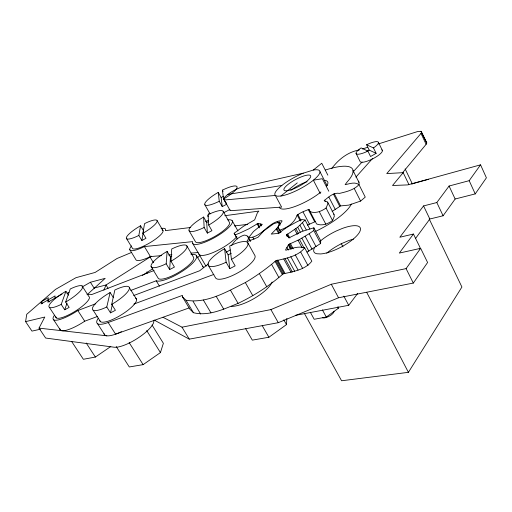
<?xml version="1.0" encoding="UTF-8"?>
<svg xmlns="http://www.w3.org/2000/svg" width="512" height="512" viewBox="0 0 512 512"><rect width="100%" height="100%" fill="white"/><g stroke="black" fill="none" stroke-linecap="round" stroke-linejoin="round"><path stroke-width="0.77" d="M307.053 252.102L320.646 243.488L320.678 240.672L313.869 227.802L302.061 231.424L289.786 237.459L288.723 237.446L286.522 234.938L297.709 227.245L305.088 220.038L309.862 229.03M313.869 227.802L313.779 230.534L309.178 233.728L299.501 239.482L288.653 244.486L285.619 249.683L285.837 250.266C291.846 248.39 298.323 245.824 304.678 247.878L311.827 261.184C305.133 269.882 293.114 271.578 283.091 273.901C269.53 285.754 254.349 295.635 238.086 303.373C224.102 308.909 208.838 316.525 193.466 312.723L189.843 309.165L182.451 296.832L182.483 295.379L108.173 322.522A24.915 6.72 -31.6 0 1 98.31 318.15M245.51 328.442L252.307 340.134L268.877 337.261L286.49 324.602L286.829 318.413M170.976 261.235L171.731 248.973A20.653 5.216 -30.4 0 1 187.04 246.778A20.653 5.216 -30.4 0 1 170.976 261.235L174.438 267.059L169.658 269.587L166.182 263.776L167.123 251.418A20.653 5.216 -30.4 0 0 151.034 265.856A20.653 5.216 -30.4 0 0 166.182 263.776M280.474 224.122L279.392 222.125L273.862 223.597L263.821 230.88L257.971 237.318L248.218 241.293L246.957 241.229C249.939 238.054 248.096 235.123 244.198 235.085C238.778 236.832 234.272 240.646 231.578 245.645M54.938 298.157L55.078 295.917L41.094 303.923L41.344 301.658L48.282 297.683L47.891 302.189L61.984 294.118M169.658 269.587L170.464 257.03L167.123 251.418M281.018 232.128L278.31 227.686L279.392 222.125M40.435 329.19L31.968 331.11L25.6 321.638L26.726 314.31L55.494 289.408L75.974 277.69L95.123 272.442L116.992 258.522L131.75 252.358M142.938 233.261L144.531 223.635A17.747 3.84 -30.4 0 1 157.158 221.267A17.747 3.84 -30.4 0 1 142.938 233.261L145.965 238.31L141.882 240.486L138.848 235.45L140.576 225.754L143.501 230.643L141.882 240.486M111.693 304.384A21.459 5.504 -31.5 0 0 129.35 288.685A21.459 5.504 -31.5 0 0 114.848 290.01L111.693 304.384L115.418 310.285L110.515 312.864L112.365 304.371M110.515 312.864L106.784 306.976L110.131 292.506L113.312 297.562M116.23 346.566L129.299 366.963L143.13 364.64L160.429 352.589L163.373 343.296L152.051 325.024M68.461 295.187L65.939 291.283L61.21 304.403L64.717 309.773L67.008 303.13M65.658 302.042L70.227 289.005A19.68 4.55 -31.8 0 1 82.528 287.763A19.68 4.55 -31.8 0 1 65.658 302.042L69.152 307.418L64.717 309.773M103.898 290.189L105.99 284.992L151.392 256.211M402.432 172.902L426.112 144.333L426.771 142.963L421.069 131.302L417.542 131.578L378.298 143.962M408.832 184.39L403.174 172.646L386.758 173.6L421.005 133.408L421.683 132.064M307.322 225.152L315.341 221.574L316.589 223.949C321.952 226.266 328.147 223.808 332.557 220.531L334.31 216.314L334.029 214.438L327.629 202.093L324.173 200.614C328.608 197.165 333.35 192.243 339.578 193.376C346.496 191.738 353.92 189.965 359.008 184.678L365.254 197.12L360.576 201.082L348.832 205.101L340.57 205.914L332.122 211.456M153.837 320.781A24.678 7.29 -31.9 0 1 138.573 337.658A24.678 7.29 -31.9 0 1 114.125 347.213L45.638 338.048L39.014 328.128L44.781 317.043L25.6 321.638M279.91 230.086C286.88 227.859 294.669 222.944 296.832 215.475C300.134 212.512 304.845 211.053 308.909 209.382L310.106 211.661C315.514 213.824 321.619 211.238 326.054 208.026L327.878 203.91L327.629 202.093M305.088 220.038L301.664 219.52L296.621 221.926L287.245 227.155L278.355 233.37L271.232 234.099L276.928 228.275L282.016 221.19L281.875 220.678C268.32 221.229 262.266 237.421 248.64 237.696L253.472 231.507L262.304 224.326L257.83 223.533L248.499 228.998L239.667 233.12L235.174 234.854L234.15 233.254L243.392 226.349L254.65 219.878L257.395 212.813L258.842 211.091L224.762 215.725M304.333 313.331L341.581 380.768L408.41 372.333L461.914 287.027L429.184 218.931M154.278 320.109L189.274 339.142L278.298 322.682L338.534 297.766L413.312 283.072L427.597 262.496L420.646 248.32L399.328 253.069L413.446 234.035L420.141 247.699L419.219 248.986M415.386 238.682L429.837 219.008L443.098 215.77L455.136 199.014L475.232 193.901L486.4 177.818L480.557 164.832L407.731 184.896L392.525 185.51L403.174 172.646M163.046 317.306L182.003 327.181L270.899 309.594L331.309 284.256L406.086 268.614L420.646 248.32M413.446 234.035L399.834 237.242L423.558 205.933L436.819 202.541L449.082 186.022L469.184 180.678L480.557 164.832M295.347 315.36L348.704 305.299L357.683 293.434M355.91 177.101L372.672 158.368M182.451 296.832L185.978 300.218C206.982 303.91 227.194 291.488 245.331 282.547C256.128 276.198 266.298 268.877 275.853 260.787C285.907 258.317 297.824 256.467 304.678 247.878M353.094 171.936L362.08 162.016M331.584 168.698C338.483 159.411 347.814 151.949 359.43 149.914M197.587 257.734L199.846 255.501M87.117 294.675L105.19 278.342L90.4 282.259L82.099 287.014M327.846 175.162L321.747 163.264L313.267 170.061L303.302 173.158L243.245 186.816A12.55 2.906 -29.1 0 0 227.738 194.502A12.55 2.906 -29.1 0 0 226.387 199.821L275.354 195.45L277.408 196.198L280.858 196.038L297.274 182.88M208.48 263.866L199.706 270.739L133.709 295.533M310.33 312.269L314.176 319.264L326.298 317.056L338.266 308.358L338.17 306.797M71.616 341.44L83.354 359.277L95.379 357.056L110.778 346.534M142.451 275.398L152.531 268.896M376.134 153.338L369.19 150.093L366.579 144.781L373.478 147.91L376.134 153.338L370.566 156.531L367.904 151.104L361.133 147.91A12.493 3.123 -27 0 0 356.614 154.035A12.493 3.123 -27 0 0 367.904 151.104M226.099 252.301L230.259 249.907M67.053 293.408L68.992 292.294M226.336 202.81L226.547 204.314L222.246 206.598L221.139 197.53L223.213 196.422M208.71 225.056A19.622 4.736 -29.6 0 0 223.366 211.904A19.622 4.736 -29.6 0 0 208.032 214.707L208.71 225.056L211.923 230.682L207.354 233.101L206.726 222.483L208.614 221.485M366.918 151.296L369.19 150.093M170.464 257.03L171.776 256.339M231.469 259.418A22.746 6.368 -29.6 0 0 248.026 243.507A22.746 6.368 -29.6 0 0 229.715 245.984L231.469 259.418L235.142 265.862L229.818 268.659L228.134 254.874L231.322 253.197M205.555 221.517L208.512 220.288M154.112 270.483L91.475 294.656A22.854 5.555 -31.9 0 0 87.174 294.579M54.47 315.232A22.854 5.555 -31.9 0 0 57.952 319.974A22.854 5.555 -31.9 0 0 77.818 310.534L95.738 303.738M130.829 290.419L156.211 280.787A23.987 6.368 -30.5 0 0 186.912 268.064A23.987 6.368 -30.5 0 0 190.989 254.669M59.891 328.781A22.758 5.798 -32.1 0 0 84.723 321.203L97.408 316.493M133.894 304.058L213.856 274.419M189.094 307.936L115.59 334.157L108.173 322.522M362.451 148.96L367.731 147.296M411.654 183.949L428.589 179.283M94.566 287.936L105.99 284.992L108.064 288.301M227.795 194.458L281.856 185.453M190.733 227.475L165.382 230.637A20.627 4.698 -30.4 0 0 161.069 228.557M234.451 225.939L247.763 224.352M131.578 245.901A20.627 4.698 -30.4 0 0 144.403 246.579L192.634 241.632A22.79 5.786 -29.7 0 0 218.093 235.507A22.79 5.786 -29.7 0 0 227.808 219.885M129.766 249.619L135.738 259.418A20.544 4.909 -30.5 0 0 150.426 256.576L161.562 255.629M168.717 255.021L171.898 254.752M190.976 253.133L198.131 252.525M39.014 328.128L106.81 335.814M359.008 184.678C354.918 181.472 349.53 183.885 345.12 184.659L347.27 181.792A55.072 14.547 -28.1 0 0 325.286 170.074M333.696 214.106L334.029 214.438M426.771 142.963L421.069 131.302M49.363 307.354L56.314 317.92M53.574 319.731L60.486 330.202M41.344 301.658L42.637 303.629M48.09 299.923L49.389 301.907M86.202 342.995L95.379 357.056M77.818 310.534L84.723 321.203M97.581 323.744L104.941 335.2M93.126 310.176L100.538 321.747M82.061 285.882L88.8 296.429A19.59 4.762 -31.9 0 1 74.81 311.475A19.59 4.762 -31.9 0 1 55.821 316.755M90.4 282.259L94.432 288.614M129.158 342.598L143.13 364.64M146.694 330.56L160.429 352.589M129.382 287.712L136.57 299.322M182.003 327.181L189.274 339.142M146.925 271.859L147.738 273.19M126.342 238.246L132.352 248.128A17.677 4.026 -30.4 0 0 150.957 242.163A17.677 4.026 -30.4 0 0 162.074 229.92M151.098 266.496L157.978 277.869A20.557 5.453 -30.5 0 0 177.882 272.864A20.557 5.453 -30.5 0 0 193.6 257.421L186.899 245.971M156.211 280.787L159.443 286.118M144.403 246.579L150.426 256.576M149.914 256.819L153.498 262.765M185.978 300.218L193.466 312.723M193.069 301.344L200.634 314.022M157.114 220.646L162.995 230.592M203.354 300.013L210.957 312.858M216.154 296.25L223.757 309.242M192.64 243.341L205.171 264.819A22.586 6.285 -29.7 0 0 206.438 265.984M196.563 255.718L203.187 267.072M189.094 230.739L195.469 241.722A19.533 4.954 -29.7 0 0 215.11 236.282A19.533 4.954 -29.7 0 0 229.35 222.291L223.13 211.232M208.23 265.261L215.526 277.811A22.63 6.65 -29.7 0 0 238.784 272.282A22.63 6.65 -29.7 0 0 254.746 255.258L247.667 242.611M230.522 290.278L238.086 303.373M226.131 262.227A22.746 6.368 -29.6 0 1 208.019 264.57A22.746 6.368 -29.6 0 1 224.608 248.678L226.131 262.227L229.818 268.659M262.253 325.702L268.877 337.261M204.134 227.488A19.622 4.736 -29.6 0 1 188.947 230.195A19.622 4.736 -29.6 0 1 203.629 217.056L204.134 227.488L207.354 233.101M203.629 217.056L206.726 222.483M245.331 282.547L252.832 295.706M224.608 248.678L228.134 254.874M204.864 204.768L210.048 213.901M270.899 309.594L278.298 322.682M259.392 273.658L266.79 286.835M283.814 319.853L286.49 324.602M235.174 234.854L237.459 238.912M234.15 233.254L237.171 238.624M222.246 206.598L219.258 201.274A18.438 4.186 -29.3 0 1 204.698 204.314A18.438 4.186 -29.3 0 1 218.253 192.371L221.139 197.53M232.166 220.678L237.933 230.957M226.547 204.314L223.565 198.976A18.438 4.186 -29.3 0 0 237.101 187.021A18.438 4.186 -29.3 0 0 222.406 190.15L223.13 191.443M249.805 239.648L250.579 241.037M248.461 237.53L250.586 241.178M247.597 236.154L248.365 237.536M248.429 238.01L249.99 240.8M223.987 199.507L229.958 210.182M252.89 237.325L253.997 239.309M271.578 264.346L278.867 277.478M257.83 223.533L259.712 226.938M277.664 260.038L284.902 273.171M257.082 223.789L259.341 227.872M276.8 260.301L284.038 273.414M275.853 260.787L283.091 273.901M275.066 261.382L282.317 274.496M260.166 223.853L261.293 225.907M287.418 257.997L294.669 271.258M285.107 258.739L292.365 271.981M283.808 259.085L291.059 272.307M276.928 228.275L279.494 232.992M286.944 247.328L288.429 250.048M276.262 229.024L278.835 233.747M290.797 256.73L298.042 270.022M290.336 243.437L293.274 248.858M279.245 223.917L279.974 225.254M277.613 221.798L278.374 223.2M289.408 243.917L291.981 248.659M295.264 254.835L302.496 268.16M288.653 244.486L291.226 249.229M288.262 244.998L290.47 249.062M277.792 227.11L280.723 232.493M322.394 309.869L326.298 317.056M287.635 233.901L289.894 238.074M286.899 234.451L288.787 237.926M286.522 234.938L287.277 236.326M286.605 235.226L287.36 236.621M298.048 240.192L302.08 247.68M300.787 252.224L308 265.587M301.894 238.195L308.838 251.142M295.885 228.653L298.496 233.53M337.568 307.059L338.266 308.358M294.688 229.498L297.312 234.374M299.501 239.482L304.262 248.333M299.987 225.299L302.957 230.854M331.309 284.256L338.534 297.766M305.158 236.288L312.083 249.242M297.709 227.245L300.314 232.115M343.827 296.128L348.704 305.299M309.178 233.728L316.077 246.688M302.522 222.867L306.221 229.805M297.85 214.509L301.082 220.57M297.158 215.027L300.397 221.094M313.779 230.534L320.646 243.488M303.034 211.974L309.478 224.122M308.909 209.382L315.341 221.574M308.23 209.523L314.656 221.702M319.36 211.84L325.894 224.32M341.158 243.36L342.982 246.861M366.682 292.314L408.41 372.333M324.486 200.179L325.19 201.536M320.307 193.594L313.357 180.198L322.336 178.707L328.787 191.219M326.054 208.026L332.557 220.531M328.896 197.114L335.206 209.325M319.994 171.776L327.168 185.709M334.291 193.696L340.57 205.914M333.427 194.074L339.706 206.278M354.285 188.614L360.576 201.082M406.086 268.614L413.312 283.072M353.024 170.541L358.976 182.4M356.064 153.37L360.038 161.37A12.454 3.219 -26.9 0 0 373.382 158.477A12.454 3.219 -26.9 0 0 381.792 149.862M378.464 142.419L382.394 150.496M423.558 205.933L429.837 219.008M405.139 168.896L412.352 183.91M436.819 202.541L443.098 215.77M421.005 133.408L426.112 144.333M449.082 186.022L455.136 199.014M469.184 180.678L475.232 193.901M222.406 190.15L223.565 198.976M218.253 192.371L219.258 201.274M313.267 170.061A25.408 6.381 -28.2 0 1 313.139 180.371A25.408 6.381 -28.2 0 1 280.858 196.038M303.302 173.158A25.408 6.381 -28.2 0 0 275.354 195.45L281.626 207.11L232.378 210.56A12.493 3.04 -29.1 0 1 229.837 209.344M291.104 190.214A15.072 3.878 -28.2 0 1 307.123 181.722M334.022 311.213A6.829 2.579 -28.3 0 1 329.587 316.013A6.829 2.579 -28.3 0 1 322.618 317.805M366.579 144.781A12.493 3.123 -27 0 1 377.907 141.818A12.493 3.123 -27 0 1 373.478 147.91M229.517 209.619A18.362 4.384 -29.3 0 1 223.814 212.576M106.784 306.976A21.459 5.504 -31.5 0 1 92.461 308.179A21.459 5.504 -31.5 0 1 110.131 292.506M135.616 298.15A21.357 5.76 -31.6 0 1 121.504 314.733A21.357 5.76 -31.6 0 1 99.763 320.454M61.21 304.403A19.68 4.55 -31.8 0 1 49.069 305.542A19.68 4.55 -31.8 0 1 65.939 291.283M236.864 236.506A22.688 6.035 -29.7 0 1 215.539 251.469A22.688 6.035 -29.7 0 1 198.899 254.042M202.56 266.355A23.872 6.643 -30.5 0 1 203.277 267.27M272.102 281.997A26.131 8.41 -29.7 0 1 254.931 298.029A26.131 8.41 -29.7 0 1 231.219 306.381M138.848 235.45A17.747 3.84 -30.4 0 1 126.342 237.741A17.747 3.84 -30.4 0 1 140.576 225.754M121.44 331.686A24.794 7.008 -31.8 0 1 120.045 332.339M119.36 332.646A24.794 7.008 -31.8 0 1 104.019 333.619M208.134 216.73A21.421 5.114 -29.3 0 1 208.038 215.264M208.294 214.637A21.421 5.114 -29.3 0 1 209.21 213.197M358.566 181.114A54.816 15.181 -28.1 0 1 358.944 184.352M324.454 180.384A27.341 7.219 -28.1 0 1 326.445 186.381M320.915 191.974A27.341 7.219 -28.1 0 1 294.938 206.522A27.341 7.219 -28.1 0 1 279.264 207.021M326.714 253.248A25.946 8.589 -27.6 0 1 342.624 243.13L348.557 240.659A25.946 8.589 -27.6 0 1 353.504 239.117M351.366 204.07A40.653 11.763 -28 0 1 315.789 231.27M314.432 247.885A26.074 8.275 -27.7 0 0 316.838 253.754L320.621 253.946A26.074 8.275 -27.7 0 0 357.613 234.842A26.074 8.275 -27.7 0 0 342.24 228.474L336.301 230.976A26.074 8.275 -27.7 0 0 320.288 241.114M290.598 189.926A15.104 3.789 -28.2 0 0 310.752 176.294A15.104 3.789 -28.2 0 0 290.598 182.541A15.104 3.789 -28.2 0 0 290.598 189.926"/></g></svg>
